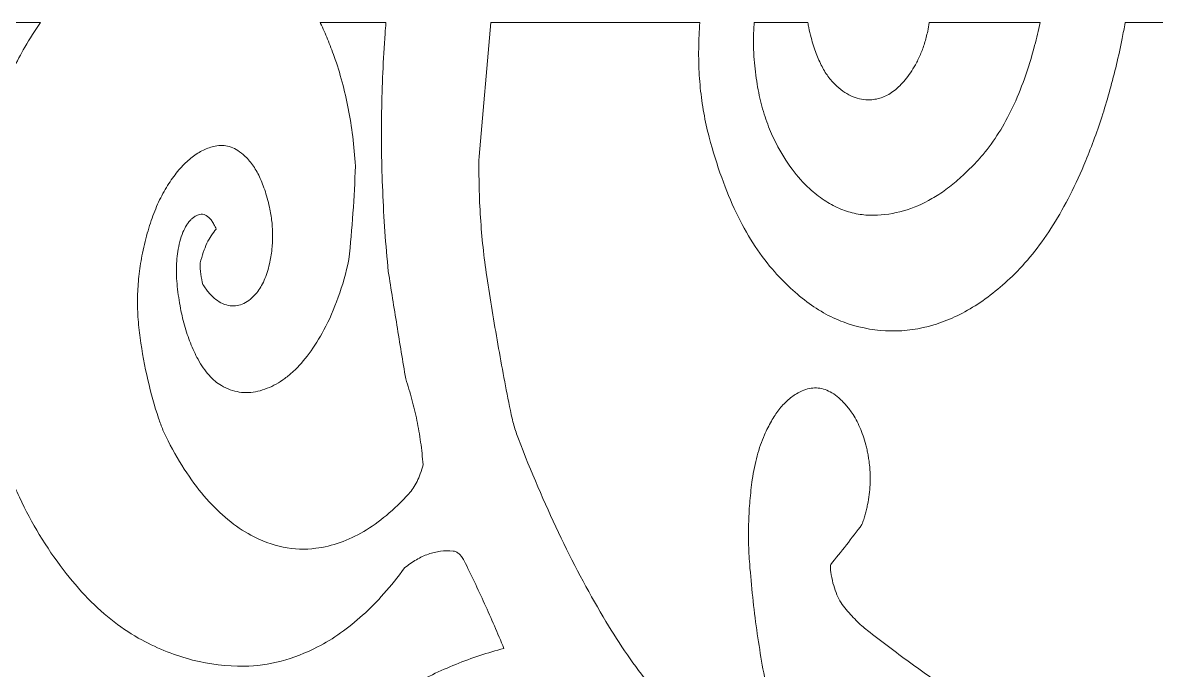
# Model space of a CAD drawing. Header units: millimetres. Extents: x -1200 to 1200, y -590 to 590.
# Drawn here: x -412.2 to 86.4, y 305 to 590 of the extents above; entities that cross this region are included whole.
import ezdxf

# ---------------------------------------------------------------- set-up
doc = ezdxf.new("R2010")
doc.units = ezdxf.units.MM
doc.header["$MEASUREMENT"] = 0
doc.layers.add('Layer 1', color=7, linetype='Continuous')

msp = doc.modelspace()

# ---------------------------------------------------------------- linework, layer by layer
at = {"layer": 'Layer 1', "color": 250, "lineweight": 20}
for points, knots in [([(-496.0258, 589.9734), (-496.0258, 589.9734), (-404.3731, 589.9734), (-404.3731, 589.9734), (-406.7208, 586.5548), (-409.0052, 582.9572), (-411.2262, 579.1879), (-413.0213, 576.1412), (-414.7348, 572.893), (-416.3573, 569.45), (-417.939, 566.1044), (-419.4297, 562.5704), (-420.82, 558.874), (-422.2102, 555.1776), (-423.4969, 551.3188), (-424.6768, 547.3235), (-425.885, 543.2244), (-426.9867, 538.9953), (-427.9689, 534.6492), (-429.0861, 529.7121), (-430.0527, 524.632), (-430.8593, 519.4414), (-431.65, 514.3743), (-432.2777, 509.2097), (-432.7422, 503.9736), (-433.2098, 498.7377), (-433.511, 493.4431), (-433.646, 488.1291), (-433.7903, 482.5878), (-433.7684, 477.0334), (-433.5801, 471.4986), (-433.4671, 468.1984), (-433.3039, 464.8983), (-433.0874, 461.6177), (-432.8772, 458.441), (-432.6167, 455.2838), (-432.3029, 452.1461), (-431.9891, 449.0018), (-431.6218, 445.8901), (-431.2044, 442.8043), (-430.7902, 439.7641), (-430.3257, 436.7498), (-429.811, 433.7745), (-428.788, 427.8564), (-427.5609, 422.0941), (-426.1425, 416.5268), (-424.68, 410.7971), (-423.0261, 405.2751), (-421.1997, 400.0132), (-418.8961, 393.3739), (-416.3668, 387.079), (-413.6363, 381.1738), (-410.9061, 375.2622), (-407.9749, 369.7533), (-404.8712, 364.6927), (-401.507, 359.2098), (-398.0078, 354.0778), (-394.3925, 349.329), (-390.8588, 344.6905), (-387.2153, 340.442), (-383.4682, 336.5896), (-379.7243, 332.7373), (-375.8861, 329.2943), (-371.9664, 326.2735), (-367.9714, 323.1943), (-363.9042, 320.5437), (-359.7805, 318.3285), (-352.4339, 314.3788), (-344.971, 311.4294), (-337.4392, 309.4935), (-329.9293, 307.5641), (-322.3661, 306.6546), (-314.7997, 306.7716), (-309.358, 306.8495), (-303.9224, 307.6031), (-298.5215, 309.0128), (-293.1174, 310.429), (-287.7604, 312.5013), (-282.4755, 315.2298), (-279.0579, 316.9968), (-275.678, 319.0561), (-272.3452, 321.4077), (-269.0594, 323.7204), (-265.8239, 326.3319), (-262.6448, 329.2228), (-259.4658, 332.1137), (-256.3463, 335.2839), (-253.2991, 338.7269), (-250.2046, 342.2155), (-247.1825, 345.9769), (-244.242, 349.998), (-242.5316, 351.3947), (-240.7868, 352.616), (-239.0168, 353.6425), (-237.2875, 354.6494), (-235.5333, 355.4614), (-233.7602, 356.0786), (-231.987, 356.7022), (-230.2013, 357.1245), (-228.4062, 357.3519), (-226.5735, 357.5857), (-224.7376, 357.6182), (-222.9017, 357.4623), (-222.431, 357.4168), (-221.9666, 357.2934), (-221.5083, 357.0855), (-221.0847, 356.8906), (-220.6672, 356.6178), (-220.2687, 356.2669), (-219.867, 355.9162), (-219.4842, 355.4874), (-219.1233, 354.9872), (-218.7404, 354.4545), (-218.3827, 353.8568), (-218.05, 353.1942), (-214.9713, 347.0423), (-211.968, 340.7408), (-209.04, 334.29), (-206.1246, 327.8716), (-203.2876, 321.2973), (-200.529, 314.5867), (-207.6027, 312.7417), (-214.645, 310.4095), (-221.6433, 307.5901), (-228.5695, 304.7967), (-235.4486, 301.529), (-242.2711, 297.7742), (-249.0905, 294.0258), (-255.8473, 289.8032), (-262.5318, 285.1064), (-269.2666, 280.377), (-275.926, 275.18), (-282.4943, 269.5282), (-298.9263, 255.3857), (-315.0162, 239.5737), (-330.7013, 222.1571), (-346.3268, 204.8054), (-361.5286, 185.8687), (-376.2534, 165.4183), (-376.3098, 168.9328), (-376.4479, 172.4408), (-376.6676, 175.9293), (-376.881, 179.3074), (-377.176, 182.6595), (-377.5494, 185.9792), (-377.926, 189.2922), (-378.381, 192.5664), (-378.9177, 195.7885), (-379.4575, 199.0302), (-380.0758, 202.2134), (-380.7693, 205.3316), (-382.1156, 211.3667), (-383.5999, 217.2718), (-385.2162, 223.0146), (-386.8042, 228.6404), (-388.5239, 234.1038), (-390.3692, 239.3853), (-392.2114, 244.6668), (-394.1823, 249.7534), (-396.2661, 254.6387), (-398.3907, 259.6018), (-400.6283, 264.3571), (-402.9726, 268.8851), (-406.7667, 276.2064), (-410.6895, 283.2354), (-414.7348, 289.9591), (-418.7267, 296.5918), (-422.8347, 302.9063), (-427.0526, 308.9024), (-431.2735, 314.892), (-435.598, 320.5568), (-440.023, 325.8772), (-444.4856, 331.2432), (-449.0455, 336.2648), (-453.687, 340.9292), (-464.9315, 352.2263), (-476.4364, 362.3801), (-488.1578, 371.3644), (-499.8792, 380.3423), (-511.8047, 388.1379), (-523.8933, 394.7187), (-529.5265, 397.7849), (-535.1817, 400.7082), (-540.8525, 403.4822), (-546.4418, 406.2171), (-552.0499, 408.8092), (-557.6705, 411.2518), (-556.9361, 412.564), (-556.2457, 413.9738), (-555.5961, 415.4679), (-554.9935, 416.8581), (-554.435, 418.3328), (-553.9234, 419.8724), (-553.415, 421.4185), (-552.96, 423.0361), (-552.5614, 424.7122), (-552.1597, 426.3882), (-551.8145, 428.1227), (-551.532, 429.8962), (-550.9985, 433.2223), (-550.5968, 436.6394), (-550.3363, 440.1019), (-550.0821, 443.415), (-549.9691, 446.7671), (-549.9943, 450.1257), (-550.0069, 451.8148), (-550.054, 453.4973), (-550.1355, 455.1799), (-550.2203, 456.8949), (-550.3394, 458.6034), (-550.4933, 460.2989), (-550.6471, 461.9945), (-550.8322, 463.677), (-551.0518, 465.3466), (-551.281, 467.0876), (-551.5414, 468.8156), (-551.8364, 470.5177), (-550.2705, 469.92), (-548.6981, 469.4328), (-547.1165, 469.0624), (-545.5881, 468.7051), (-544.0567, 468.4648), (-542.522, 468.3414), (-540.9875, 468.218), (-539.4528, 468.218), (-537.9182, 468.3349), (-536.4056, 468.4453), (-534.8929, 468.6857), (-533.3897, 469.0365), (-530.3958, 469.7445), (-527.4332, 470.9204), (-524.5272, 472.5575), (-521.4987, 474.266), (-518.5362, 476.4293), (-515.6616, 479.0343), (-513.5432, 480.9572), (-511.4972, 483.192), (-509.5389, 485.732), (-507.6778, 488.1422), (-505.9109, 490.8511), (-504.2508, 493.8264), (-502.5938, 496.8017), (-501.0498, 500.0434), (-499.6313, 503.5124), (-498.1563, 507.1374), (-496.81, 510.9831), (-495.608, 515.0174), (-494.8297, 517.6289), (-494.13, 520.3444), (-493.5117, 523.1378), (-492.9153, 525.8208), (-492.4039, 528.5752), (-491.9771, 531.3946), (-491.5502, 534.2075), (-491.2113, 537.0789), (-490.9603, 539.9827), (-490.706, 542.958), (-490.5397, 545.9593), (-490.4645, 548.9801), (-490.3609, 553.2092), (-490.455, 557.4578), (-490.7468, 561.6544), (-491.045, 565.89), (-491.5378, 570.0542), (-492.2187, 574.0949), (-492.9405, 578.3499), (-493.8537, 582.4621), (-494.9459, 586.3664), (-495.2886, 587.5912), (-495.6488, 588.794), (-496.0258, 589.9734)], [0, 0, 0, 0, 0.01111111, 0.01111111, 0.01111111, 0.02222222, 0.02222222, 0.02222222, 0.03333333, 0.03333333, 0.03333333, 0.04444444, 0.04444444, 0.04444444, 0.05555556, 0.05555556, 0.05555556, 0.06666667, 0.06666667, 0.06666667, 0.07777778, 0.07777778, 0.07777778, 0.08888889, 0.08888889, 0.08888889, 0.1, 0.1, 0.1, 0.11111111, 0.11111111, 0.11111111, 0.12222222, 0.12222222, 0.12222222, 0.13333333, 0.13333333, 0.13333333, 0.14444444, 0.14444444, 0.14444444, 0.15555556, 0.15555556, 0.15555556, 0.16666667, 0.16666667, 0.16666667, 0.17777778, 0.17777778, 0.17777778, 0.18888889, 0.18888889, 0.18888889, 0.2, 0.2, 0.2, 0.21111111, 0.21111111, 0.21111111, 0.22222222, 0.22222222, 0.22222222, 0.23333333, 0.23333333, 0.23333333, 0.24444444, 0.24444444, 0.24444444, 0.25555556, 0.25555556, 0.25555556, 0.26666667, 0.26666667, 0.26666667, 0.27777778, 0.27777778, 0.27777778, 0.28888889, 0.28888889, 0.28888889, 0.3, 0.3, 0.3, 0.31111111, 0.31111111, 0.31111111, 0.32222222, 0.32222222, 0.32222222, 0.33333333, 0.33333333, 0.33333333, 0.34444444, 0.34444444, 0.34444444, 0.35555556, 0.35555556, 0.35555556, 0.36666667, 0.36666667, 0.36666667, 0.37777778, 0.37777778, 0.37777778, 0.38888889, 0.38888889, 0.38888889, 0.4, 0.4, 0.4, 0.41111111, 0.41111111, 0.41111111, 0.42222222, 0.42222222, 0.42222222, 0.43333333, 0.43333333, 0.43333333, 0.44444444, 0.44444444, 0.44444444, 0.45555556, 0.45555556, 0.45555556, 0.46666667, 0.46666667, 0.46666667, 0.47777778, 0.47777778, 0.47777778, 0.48888889, 0.48888889, 0.48888889, 0.5, 0.5, 0.5, 0.51111111, 0.51111111, 0.51111111, 0.52222222, 0.52222222, 0.52222222, 0.53333333, 0.53333333, 0.53333333, 0.54444444, 0.54444444, 0.54444444, 0.55555556, 0.55555556, 0.55555556, 0.56666667, 0.56666667, 0.56666667, 0.57777778, 0.57777778, 0.57777778, 0.58888889, 0.58888889, 0.58888889, 0.6, 0.6, 0.6, 0.61111111, 0.61111111, 0.61111111, 0.62222222, 0.62222222, 0.62222222, 0.63333333, 0.63333333, 0.63333333, 0.64444444, 0.64444444, 0.64444444, 0.65555556, 0.65555556, 0.65555556, 0.66666667, 0.66666667, 0.66666667, 0.67777778, 0.67777778, 0.67777778, 0.68888889, 0.68888889, 0.68888889, 0.7, 0.7, 0.7, 0.71111111, 0.71111111, 0.71111111, 0.72222222, 0.72222222, 0.72222222, 0.73333333, 0.73333333, 0.73333333, 0.74444444, 0.74444444, 0.74444444, 0.75555556, 0.75555556, 0.75555556, 0.76666667, 0.76666667, 0.76666667, 0.77777778, 0.77777778, 0.77777778, 0.78888889, 0.78888889, 0.78888889, 0.8, 0.8, 0.8, 0.81111111, 0.81111111, 0.81111111, 0.82222222, 0.82222222, 0.82222222, 0.83333333, 0.83333333, 0.83333333, 0.84444444, 0.84444444, 0.84444444, 0.85555556, 0.85555556, 0.85555556, 0.86666667, 0.86666667, 0.86666667, 0.87777778, 0.87777778, 0.87777778, 0.88888889, 0.88888889, 0.88888889, 0.9, 0.9, 0.9, 0.91111111, 0.91111111, 0.91111111, 0.92222222, 0.92222222, 0.92222222, 0.93333333, 0.93333333, 0.93333333, 0.94444444, 0.94444444, 0.94444444, 0.95555556, 0.95555556, 0.95555556, 0.96666667, 0.96666667, 0.96666667, 0.97777778, 0.97777778, 0.97777778, 0.98888889, 0.98888889, 0.98888889, 1, 1, 1, 1]), ([(-281.2673, 589.9734), (-281.2673, 589.9734), (-252.4266, 589.9734), (-252.4266, 589.9734), (-252.5538, 588.3922), (-252.6753, 586.8087), (-252.7906, 585.2231), (-253.6254, 573.757), (-254.1306, 562.1936), (-254.3096, 550.6042), (-254.4853, 539.0147), (-254.3315, 527.4123), (-253.845, 515.8554), (-253.3492, 503.9736), (-252.5239, 492.1569), (-251.3722, 480.47), (-250.1262, 472.5705), (-248.8678, 464.6904), (-247.5968, 456.8169), (-246.3195, 448.9239), (-245.0297, 441.0374), (-243.7241, 433.1638), (-242.7231, 430.247), (-241.8005, 427.2132), (-240.9531, 424.0885), (-240.1528, 421.1262), (-239.431, 418.0664), (-238.797, 414.9352), (-238.16, 411.8039), (-237.6108, 408.6013), (-237.1527, 405.3402), (-236.6944, 402.092), (-236.3272, 398.7854), (-236.0542, 395.4462), (-236.4245, 394.0691), (-236.8419, 392.7438), (-237.3001, 391.4835), (-237.7395, 390.2882), (-238.2196, 389.1513), (-238.7406, 388.0989), (-239.2584, 387.04), (-239.8139, 386.0656), (-240.4007, 385.1756), (-241.0127, 384.2531), (-241.6529, 383.4216), (-242.3214, 382.6875), (-245.5256, 379.16), (-248.8176, 375.9768), (-252.1818, 373.1574), (-255.4581, 370.4225), (-258.8004, 368.0448), (-262.1992, 366.0504), (-265.5947, 364.0561), (-269.0438, 362.4384), (-272.524, 361.2171), (-276.0702, 359.9699), (-279.6479, 359.1123), (-283.2382, 358.6511), (-288.0146, 358.0405), (-292.8099, 358.2159), (-297.5738, 359.1774), (-302.369, 360.1453), (-307.1235, 361.8993), (-311.7838, 364.4198), (-315.2358, 366.2843), (-318.6284, 368.5775), (-321.9455, 371.2994), (-325.1529, 373.9305), (-328.2817, 376.9773), (-331.3039, 380.4138), (-334.3292, 383.8568), (-337.2446, 387.6897), (-340.0376, 391.8927), (-342.9124, 396.2193), (-345.6552, 400.9032), (-348.2537, 405.9248), (-349.032, 407.4319), (-349.7695, 409.0171), (-350.4662, 410.6866), (-351.1628, 412.3497), (-351.8125, 414.0841), (-352.4182, 415.8901), (-354.207, 421.2366), (-355.7855, 426.8754), (-357.1381, 432.7546), (-358.5095, 438.7182), (-359.6487, 444.9027), (-360.5462, 451.2431), (-360.9762, 454.2833), (-361.2838, 457.3821), (-361.4752, 460.5263), (-361.651, 463.4887), (-361.7074, 466.4704), (-361.6384, 469.4523), (-361.5694, 472.4341), (-361.3779, 475.3964), (-361.0641, 478.3067), (-360.7346, 481.386), (-360.2858, 484.4002), (-359.7178, 487.3301), (-359.0556, 490.7537), (-358.2773, 494.0733), (-357.3829, 497.2694), (-356.5261, 500.3292), (-355.5626, 503.2591), (-354.4926, 506.0265), (-353.4256, 508.7939), (-352.2612, 511.399), (-351.0059, 513.8026), (-349.6941, 516.3297), (-348.2945, 518.6553), (-346.8226, 520.7666), (-345.3696, 522.852), (-343.857, 524.7488), (-342.291, 526.4509), (-340.7783, 528.0945), (-339.2186, 529.5431), (-337.6212, 530.7775), (-336.0207, 532.0183), (-334.3857, 533.0447), (-332.7223, 533.8502), (-331.0151, 534.6817), (-329.2797, 535.2989), (-327.5348, 535.6886), (-326.4897, 535.9225), (-325.4354, 536.0199), (-324.384, 535.9875), (-323.3545, 535.9485), (-322.3284, 535.7796), (-321.3085, 535.4743), (-320.2886, 535.169), (-319.2811, 534.7337), (-318.2895, 534.162), (-317.2539, 533.5709), (-316.2402, 532.8498), (-315.2485, 532.0052), (-313.9398, 530.8944), (-312.6814, 529.5302), (-311.4919, 527.9386), (-310.3748, 526.4444), (-309.3329, 524.7294), (-308.3757, 522.813), (-307.8924, 521.845), (-307.4341, 520.8316), (-307.0011, 519.7727), (-306.5554, 518.6813), (-306.135, 517.5574), (-305.7426, 516.3881), (-305.3472, 515.2188), (-304.9801, 514.0105), (-304.6411, 512.7762), (-304.2802, 511.4639), (-303.9476, 510.1191), (-303.6432, 508.7484), (-303.411, 507.6961), (-303.2007, 506.6242), (-303.0186, 505.5393), (-302.8492, 504.5259), (-302.708, 503.4994), (-302.5888, 502.46), (-302.4725, 501.4206), (-302.3847, 500.3682), (-302.325, 499.3093), (-302.2655, 498.2829), (-302.2371, 497.25), (-302.2371, 496.2171), (-302.2342, 494.1772), (-302.347, 492.1438), (-302.5699, 490.1625), (-302.8146, 487.9992), (-303.1662, 485.8944), (-303.6243, 483.8806), (-303.9319, 482.5293), (-304.2896, 481.2235), (-304.6882, 479.9698), (-305.0711, 478.781), (-305.4948, 477.6571), (-305.9592, 476.6047), (-306.4236, 475.5458), (-306.9289, 474.5649), (-307.4656, 473.6749), (-308.0242, 472.7394), (-308.6173, 471.8884), (-309.2388, 471.1348), (-310.1362, 470.0435), (-311.0714, 469.0884), (-312.038, 468.2764), (-312.9607, 467.5034), (-313.9115, 466.8797), (-314.8812, 466.4055), (-315.8479, 465.9313), (-316.8333, 465.6064), (-317.825, 465.4441), (-318.8638, 465.2751), (-319.9088, 465.2556), (-320.9476, 465.3986), (-322.0522, 465.5544), (-323.1475, 465.8663), (-324.2271, 466.347), (-325.2596, 466.8017), (-326.2764, 467.4189), (-327.2618, 468.192), (-328.2504, 468.9585), (-329.2075, 469.8875), (-330.1302, 470.9529), (-331.0905, 472.0703), (-332.01, 473.3305), (-332.8825, 474.7207), (-333.3155, 476.111), (-333.6357, 477.6376), (-333.8333, 479.2357), (-334.0374, 480.8728), (-334.1158, 482.5618), (-334.0655, 484.2508), (-333.6796, 485.8684), (-333.234, 487.4276), (-332.7318, 488.9022), (-332.2548, 490.3119), (-331.7213, 491.6371), (-331.1375, 492.865), (-330.5538, 494.0928), (-329.9261, 495.2231), (-329.2545, 496.2365), (-328.5453, 497.3085), (-327.7952, 498.2699), (-327.0139, 499.1079), (-327.3371, 499.8485), (-327.6792, 500.5501), (-328.0401, 501.2062), (-328.3571, 501.7844), (-328.6929, 502.3236), (-329.0475, 502.8108), (-329.3989, 503.298), (-329.7662, 503.7333), (-330.1489, 504.1101), (-330.5067, 504.4609), (-330.8803, 504.7597), (-331.263, 504.9936), (-331.6428, 505.2274), (-332.0351, 505.4028), (-332.4274, 505.5068), (-332.8386, 505.6237), (-333.2496, 505.6692), (-333.6608, 505.6497), (-334.075, 505.6367), (-334.4861, 505.5588), (-334.894, 505.4223), (-335.3491, 505.2664), (-335.8011, 505.0521), (-336.2467, 504.7857), (-336.6578, 504.5323), (-337.0657, 504.24), (-337.4643, 503.9152), (-337.8346, 503.6099), (-338.1987, 503.2655), (-338.5501, 502.8822), (-338.9016, 502.499), (-339.2468, 502.0767), (-339.5764, 501.622), (-339.8965, 501.1802), (-340.2009, 500.706), (-340.4959, 500.1928), (-341.0733, 499.1859), (-341.5974, 498.0425), (-342.0525, 496.7887), (-342.5388, 495.444), (-342.9594, 493.9953), (-343.3015, 492.4687), (-343.6122, 491.085), (-343.8695, 489.6558), (-344.0734, 488.1941), (-344.268, 486.8039), (-344.4062, 485.3877), (-344.4878, 483.952), (-344.5725, 482.5163), (-344.5977, 481.0676), (-344.5662, 479.6255), (-344.5349, 478.1053), (-344.447, 476.5982), (-344.2994, 475.104), (-343.9794, 471.8104), (-343.5369, 468.5752), (-342.972, 465.4245), (-342.4384, 462.4557), (-341.7888, 459.5779), (-341.023, 456.8299), (-340.2605, 454.082), (-339.388, 451.4704), (-338.4152, 449.0214), (-337.3921, 446.4488), (-336.2749, 444.0452), (-335.0667, 441.8429), (-333.5822, 439.1274), (-331.9567, 436.7693), (-330.2149, 434.8074), (-328.4952, 432.8715), (-326.6781, 431.3513), (-324.7919, 430.2665), (-322.2123, 428.7853), (-319.5699, 427.8304), (-316.8992, 427.4081), (-314.1877, 426.9858), (-311.4606, 427.0963), (-308.7585, 427.7459), (-307.3714, 428.0772), (-305.9874, 428.519), (-304.616, 429.0582), (-303.2948, 429.5844), (-301.983, 430.208), (-300.6837, 430.9421), (-299.3845, 431.6697), (-298.0978, 432.5012), (-296.833, 433.4367), (-295.5841, 434.3592), (-294.3507, 435.3856), (-293.1425, 436.5094), (-290.7355, 438.7442), (-288.4194, 441.3752), (-286.2132, 444.3635), (-283.9098, 447.4882), (-281.7192, 450.9767), (-279.6699, 454.7836), (-277.3413, 459.1036), (-275.2355, 463.9109), (-273.384, 469.1275), (-271.5418, 474.3115), (-269.9664, 479.8724), (-268.6797, 485.7255), (-267.9736, 492.5012), (-267.3805, 499.3288), (-266.9002, 506.1954), (-266.4233, 513.062), (-266.0592, 519.9676), (-265.8113, 526.8862), (-266.0811, 531.2711), (-266.486, 535.6172), (-267.0227, 539.8983), (-267.5436, 544.0624), (-268.1933, 548.1551), (-268.9684, 552.1503), (-269.7435, 556.1456), (-270.6442, 560.0304), (-271.6579, 563.7852), (-272.7155, 567.6895), (-273.8829, 571.4509), (-275.1634, 575.0498), (-276.0923, 577.6678), (-277.0651, 580.2209), (-278.0756, 582.709), (-279.0517, 585.0996), (-280.0684, 587.4253), (-281.1229, 589.6666), (-281.1229, 589.6666), (-281.2673, 589.9734), (-281.2673, 589.9734)], [0, 0, 0, 0, 0.00847458, 0.00847458, 0.00847458, 0.01694915, 0.01694915, 0.01694915, 0.02542373, 0.02542373, 0.02542373, 0.03389831, 0.03389831, 0.03389831, 0.04237288, 0.04237288, 0.04237288, 0.05084746, 0.05084746, 0.05084746, 0.05932203, 0.05932203, 0.05932203, 0.06779661, 0.06779661, 0.06779661, 0.07627119, 0.07627119, 0.07627119, 0.08474576, 0.08474576, 0.08474576, 0.09322034, 0.09322034, 0.09322034, 0.10169492, 0.10169492, 0.10169492, 0.11016949, 0.11016949, 0.11016949, 0.11864407, 0.11864407, 0.11864407, 0.12711864, 0.12711864, 0.12711864, 0.13559322, 0.13559322, 0.13559322, 0.1440678, 0.1440678, 0.1440678, 0.15254237, 0.15254237, 0.15254237, 0.16101695, 0.16101695, 0.16101695, 0.16949153, 0.16949153, 0.16949153, 0.1779661, 0.1779661, 0.1779661, 0.18644068, 0.18644068, 0.18644068, 0.19491525, 0.19491525, 0.19491525, 0.20338983, 0.20338983, 0.20338983, 0.21186441, 0.21186441, 0.21186441, 0.22033898, 0.22033898, 0.22033898, 0.22881356, 0.22881356, 0.22881356, 0.23728814, 0.23728814, 0.23728814, 0.24576271, 0.24576271, 0.24576271, 0.25423729, 0.25423729, 0.25423729, 0.26271186, 0.26271186, 0.26271186, 0.27118644, 0.27118644, 0.27118644, 0.27966102, 0.27966102, 0.27966102, 0.28813559, 0.28813559, 0.28813559, 0.29661017, 0.29661017, 0.29661017, 0.30508475, 0.30508475, 0.30508475, 0.31355932, 0.31355932, 0.31355932, 0.3220339, 0.3220339, 0.3220339, 0.33050847, 0.33050847, 0.33050847, 0.33898305, 0.33898305, 0.33898305, 0.34745763, 0.34745763, 0.34745763, 0.3559322, 0.3559322, 0.3559322, 0.36440678, 0.36440678, 0.36440678, 0.37288136, 0.37288136, 0.37288136, 0.38135593, 0.38135593, 0.38135593, 0.38983051, 0.38983051, 0.38983051, 0.39830508, 0.39830508, 0.39830508, 0.40677966, 0.40677966, 0.40677966, 0.41525424, 0.41525424, 0.41525424, 0.42372881, 0.42372881, 0.42372881, 0.43220339, 0.43220339, 0.43220339, 0.44067797, 0.44067797, 0.44067797, 0.44915254, 0.44915254, 0.44915254, 0.45762712, 0.45762712, 0.45762712, 0.46610169, 0.46610169, 0.46610169, 0.47457627, 0.47457627, 0.47457627, 0.48305085, 0.48305085, 0.48305085, 0.49152542, 0.49152542, 0.49152542, 0.5, 0.5, 0.5, 0.50847458, 0.50847458, 0.50847458, 0.51694915, 0.51694915, 0.51694915, 0.52542373, 0.52542373, 0.52542373, 0.53389831, 0.53389831, 0.53389831, 0.54237288, 0.54237288, 0.54237288, 0.55084746, 0.55084746, 0.55084746, 0.55932203, 0.55932203, 0.55932203, 0.56779661, 0.56779661, 0.56779661, 0.57627119, 0.57627119, 0.57627119, 0.58474576, 0.58474576, 0.58474576, 0.59322034, 0.59322034, 0.59322034, 0.60169492, 0.60169492, 0.60169492, 0.61016949, 0.61016949, 0.61016949, 0.61864407, 0.61864407, 0.61864407, 0.62711864, 0.62711864, 0.62711864, 0.63559322, 0.63559322, 0.63559322, 0.6440678, 0.6440678, 0.6440678, 0.65254237, 0.65254237, 0.65254237, 0.66101695, 0.66101695, 0.66101695, 0.66949153, 0.66949153, 0.66949153, 0.6779661, 0.6779661, 0.6779661, 0.68644068, 0.68644068, 0.68644068, 0.69491525, 0.69491525, 0.69491525, 0.70338983, 0.70338983, 0.70338983, 0.71186441, 0.71186441, 0.71186441, 0.72033898, 0.72033898, 0.72033898, 0.72881356, 0.72881356, 0.72881356, 0.73728814, 0.73728814, 0.73728814, 0.74576271, 0.74576271, 0.74576271, 0.75423729, 0.75423729, 0.75423729, 0.76271186, 0.76271186, 0.76271186, 0.77118644, 0.77118644, 0.77118644, 0.77966102, 0.77966102, 0.77966102, 0.78813559, 0.78813559, 0.78813559, 0.79661017, 0.79661017, 0.79661017, 0.80508475, 0.80508475, 0.80508475, 0.81355932, 0.81355932, 0.81355932, 0.8220339, 0.8220339, 0.8220339, 0.83050847, 0.83050847, 0.83050847, 0.83898305, 0.83898305, 0.83898305, 0.84745763, 0.84745763, 0.84745763, 0.8559322, 0.8559322, 0.8559322, 0.86440678, 0.86440678, 0.86440678, 0.87288136, 0.87288136, 0.87288136, 0.88135593, 0.88135593, 0.88135593, 0.88983051, 0.88983051, 0.88983051, 0.89830508, 0.89830508, 0.89830508, 0.90677966, 0.90677966, 0.90677966, 0.91525424, 0.91525424, 0.91525424, 0.92372881, 0.92372881, 0.92372881, 0.93220339, 0.93220339, 0.93220339, 0.94067797, 0.94067797, 0.94067797, 0.94915254, 0.94915254, 0.94915254, 0.95762712, 0.95762712, 0.95762712, 0.96610169, 0.96610169, 0.96610169, 0.97457627, 0.97457627, 0.97457627, 0.98305085, 0.98305085, 0.98305085, 0.99152542, 0.99152542, 0.99152542, 1, 1, 1, 1]), ([(-206.3019, 589.9734), (-206.3019, 589.9734), (-114.3679, 589.9734), (-114.3679, 589.9734), (-114.4946, 588.127), (-114.6013, 586.2746), (-114.6879, 584.4175), (-114.8731, 580.4547), (-114.917, 576.4725), (-114.8228, 572.4968), (-114.7318, 568.7094), (-114.5027, 564.948), (-114.1355, 561.2321), (-113.7653, 557.5163), (-113.26, 553.8654), (-112.6229, 550.3119), (-111.9577, 546.6025), (-111.1635, 542.997), (-110.2409, 539.528), (-108.6059, 533.3565), (-106.7669, 527.4254), (-104.7396, 521.7735), (-102.797, 516.3491), (-100.6692, 511.217), (-98.3751, 506.4163), (-96.081, 501.6155), (-93.6238, 497.1591), (-91.0253, 493.0858), (-88.3264, 488.8502), (-85.4926, 485.0109), (-82.5426, 481.5808), (-79.9222, 478.5341), (-77.2389, 475.7277), (-74.5023, 473.1746), (-71.8191, 470.6671), (-69.0825, 468.4063), (-66.302, 466.4055), (-63.5214, 464.4046), (-60.7002, 462.6571), (-57.8443, 461.176), (-54.954, 459.6818), (-52.0323, 458.4475), (-49.0918, 457.486), (-42.8717, 455.4527), (-36.5857, 454.3873), (-30.2871, 454.3029), (-23.995, 454.2184), (-17.7059, 455.1084), (-11.4764, 456.9728), (-5.3097, 458.8178), (0.7785, 461.6372), (6.735, 465.405), (12.7133, 469.1794), (18.5411, 473.8957), (24.1743, 479.5086), (27.187, 482.5099), (30.1245, 485.8295), (32.9709, 489.4609), (35.7609, 493.0079), (38.4565, 496.8602), (41.052, 500.9919), (43.6473, 505.13), (46.1359, 509.541), (48.5054, 514.2184), (50.9312, 518.9931), (53.2347, 524.0278), (55.4127, 529.2963), (58.099, 535.7991), (60.5876, 542.6398), (62.8692, 549.7792), (65.0943, 556.7497), (67.1058, 564.0061), (68.8884, 571.5028), (69.7828, 575.2642), (70.6207, 579.084), (71.3989, 582.9558), (71.8677, 585.2777), (72.3145, 587.6178), (72.7398, 589.9734), (72.7398, 589.9734), (132.2865, 589.9734), (132.2865, 589.9734), (132.0734, 588.7838), (131.8656, 587.5901), (131.6632, 586.3924), (130.6873, 580.5977), (129.8399, 574.712), (129.1212, 568.7484), (128.39, 562.6613), (127.7905, 556.5093), (127.3261, 550.3054), (126.6232, 540.8922), (126.1681, 531.4076), (125.9704, 521.8905), (125.7758, 512.6397), (125.8354, 503.376), (126.1492, 494.1383), (126.463, 484.907), (127.031, 475.7212), (127.8503, 466.6198), (128.6882, 457.3106), (129.774, 448.1118), (131.1078, 439.056), (132.9123, 426.7844), (135.0997, 414.7663), (137.6573, 403.0794), (140.1899, 391.49), (143.0866, 380.2579), (146.3253, 369.448), (148.886, 360.9118), (151.5724, 352.5381), (154.3843, 344.3528), (157.19, 336.1804), (160.1211, 328.1899), (163.1715, 320.3943), (160.9935, 318.9067), (158.7842, 317.6269), (156.5497, 316.5615), (154.2964, 315.4896), (152.0211, 314.6321), (149.7302, 313.9889), (144.6494, 310.3446), (139.6344, 306.2973), (134.698, 301.8734), (129.7991, 297.4754), (124.9851, 292.7006), (120.265, 287.549), (115.5419, 282.4039), (110.9162, 276.8821), (106.397, 271.0094), (101.8089, 265.0458), (97.3305, 258.7313), (92.9715, 252.0791), (84.4542, 244.9137), (75.6985, 239.028), (66.7732, 234.4611), (57.9201, 229.9396), (48.9227, 226.75), (39.8468, 224.918), (38.5351, 225.2753), (37.2389, 225.834), (35.9711, 226.6071), (34.7001, 227.3801), (33.4605, 228.3611), (32.2648, 229.5369), (30.7175, 235.9228), (29.0733, 242.2112), (27.3346, 248.3762), (25.5897, 254.5542), (23.7537, 260.6152), (21.8237, 266.5529), (21.3781, 267.9236), (20.8791, 269.2164), (20.33, 270.4247), (19.7807, 271.633), (19.1876, 272.7439), (18.5506, 273.7573), (17.1823, 275.9336), (15.7544, 277.9409), (14.273, 279.7729), (12.798, 281.5984), (11.2698, 283.2484), (9.7006, 284.7166), (7.5541, 286.711), (5.3824, 288.5949), (3.1887, 290.3684), (0.9981, 292.1289), (-1.2174, 293.7789), (-3.4487, 295.3121), (-9.6908, 299.5867), (-15.9108, 303.9911), (-22.1121, 308.5256), (-28.3101, 313.06), (-34.4863, 317.7243), (-40.6404, 322.5186), (-42.3256, 323.8309), (-43.9858, 325.2991), (-45.6083, 326.9166), (-47.2967, 328.5927), (-48.9505, 330.4246), (-50.5635, 332.3931), (-51.3325, 333.3285), (-52.0606, 334.4004), (-52.7384, 335.5957), (-53.3597, 336.6806), (-53.9278, 337.8824), (-54.4393, 339.1882), (-54.9509, 340.4875), (-55.3996, 341.8907), (-55.7825, 343.3718), (-56.1779, 344.9179), (-56.5075, 346.5355), (-56.7617, 348.1986), (-56.837, 348.6793), (-56.8746, 349.1795), (-56.8809, 349.6797), (-56.8872, 350.2969), (-56.8589, 350.9075), (-56.7962, 351.5117), (-54.4738, 354.3375), (-52.1641, 357.222), (-49.8732, 360.1583), (-47.5791, 363.1011), (-45.3008, 366.1024), (-43.0443, 369.1557), (-42.7807, 369.8832), (-42.5295, 370.6238), (-42.2848, 371.3774), (-42.0621, 372.079), (-41.8455, 372.7936), (-41.6416, 373.5212), (-41.4343, 374.2423), (-41.2429, 374.9828), (-41.0578, 375.7365), (-40.8882, 376.4446), (-40.7282, 377.1592), (-40.5807, 377.8867), (-40.2826, 379.3354), (-40.041, 380.823), (-39.8496, 382.3432), (-39.6706, 383.7529), (-39.5483, 385.1951), (-39.4761, 386.6437), (-39.4071, 388.0924), (-39.3944, 389.5541), (-39.4352, 391.0093), (-39.4792, 392.4904), (-39.5797, 393.9716), (-39.7365, 395.4267), (-39.815, 396.1544), (-39.9061, 396.8819), (-40.0095, 397.5966), (-40.1195, 398.3501), (-40.2418, 399.0907), (-40.3768, 399.8248), (-40.5117, 400.5588), (-40.6592, 401.28), (-40.8161, 401.9881), (-40.9856, 402.7481), (-41.1644, 403.4952), (-41.3559, 404.2293), (-42.0746, 406.9837), (-42.9501, 409.5497), (-43.9606, 411.8819), (-44.9869, 414.2466), (-46.1449, 416.3579), (-47.4065, 418.1768), (-47.8804, 418.8589), (-48.3637, 419.5151), (-48.8564, 420.1517), (-49.3239, 420.7559), (-49.8011, 421.3406), (-50.2844, 421.8993), (-50.7676, 422.4514), (-51.2571, 422.9841), (-51.7562, 423.4843), (-52.2363, 423.9716), (-52.7228, 424.4263), (-53.2123, 424.855), (-54.1946, 425.7126), (-55.1988, 426.4531), (-56.2188, 427.0703), (-57.2074, 427.6679), (-58.2084, 428.1487), (-59.2221, 428.4995), (-60.2388, 428.8503), (-61.262, 429.0777), (-62.2882, 429.1816), (-63.3395, 429.279), (-64.3908, 429.2596), (-65.439, 429.1037), (-66.4871, 428.9543), (-67.5291, 428.6814), (-68.5648, 428.2916), (-69.6757, 427.8694), (-70.7741, 427.3302), (-71.8567, 426.6741), (-73.2438, 425.8295), (-74.6028, 424.8031), (-75.9272, 423.5883), (-77.1824, 422.4384), (-78.3937, 421.1067), (-79.5613, 419.606), (-80.7254, 418.1054), (-81.8365, 416.4359), (-82.8878, 414.6104), (-83.9641, 412.7394), (-84.9747, 410.7126), (-85.9163, 408.5558), (-87.1464, 405.7299), (-88.2197, 402.6376), (-89.1172, 399.3181), (-90.018, 396.0049), (-90.7367, 392.4904), (-91.2576, 388.8395), (-91.6937, 385.8057), (-92.0484, 382.72), (-92.3214, 379.6082), (-92.5851, 376.568), (-92.7671, 373.5017), (-92.8643, 370.4225), (-92.9617, 367.3432), (-92.9741, 364.2575), (-92.902, 361.1717), (-92.8267, 358.008), (-92.6698, 354.8638), (-92.4281, 351.7391), (-91.6718, 341.9556), (-90.633, 332.2826), (-89.3086, 322.759), (-88.022, 313.4953), (-86.4591, 304.4069), (-84.6264, 295.546), (-82.7936, 286.6785), (-80.6973, 278.0578), (-78.3467, 269.7361), (-75.9177, 261.1219), (-73.2375, 252.8262), (-70.3285, 244.8747), (-72.1674, 245.0956), (-73.997, 245.5568), (-75.8078, 246.2649), (-77.6123, 246.973), (-79.395, 247.915), (-81.1429, 249.0973), (-87.1433, 253.1575), (-93.0966, 257.5295), (-98.9934, 262.2069), (-104.9152, 266.9037), (-110.7776, 271.8994), (-116.5771, 277.2003), (-123.8108, 283.8136), (-130.8186, 291.4273), (-137.5534, 299.9959), (-144.2881, 308.5646), (-150.734, 318.0622), (-156.8506, 328.4367), (-163.7203, 340.0847), (-170.2855, 352.4926), (-176.518, 365.5957), (-182.7444, 378.6858), (-188.6255, 392.4579), (-194.1395, 406.8472), (-194.8644, 408.7377), (-195.5267, 410.732), (-196.1196, 412.8109), (-196.7097, 414.8767), (-197.2275, 417.0335), (-197.6762, 419.2487), (-199.6158, 428.9023), (-201.4516, 438.6467), (-203.1808, 448.4757), (-204.9131, 458.3306), (-206.5357, 468.2635), (-208.0483, 478.2678), (-209.3287, 486.7324), (-210.2576, 495.4115), (-210.8256, 504.201), (-211.4, 513.0945), (-211.6102, 522.0659), (-211.4565, 531.0373), (-211.4565, 531.0373), (-206.3019, 589.9734), (-206.3019, 589.9734)], [0, 0, 0, 0, 0.00826446, 0.00826446, 0.00826446, 0.01652893, 0.01652893, 0.01652893, 0.02479339, 0.02479339, 0.02479339, 0.03305785, 0.03305785, 0.03305785, 0.04132231, 0.04132231, 0.04132231, 0.04958678, 0.04958678, 0.04958678, 0.05785124, 0.05785124, 0.05785124, 0.0661157, 0.0661157, 0.0661157, 0.07438017, 0.07438017, 0.07438017, 0.08264463, 0.08264463, 0.08264463, 0.09090909, 0.09090909, 0.09090909, 0.09917355, 0.09917355, 0.09917355, 0.10743802, 0.10743802, 0.10743802, 0.11570248, 0.11570248, 0.11570248, 0.12396694, 0.12396694, 0.12396694, 0.1322314, 0.1322314, 0.1322314, 0.14049587, 0.14049587, 0.14049587, 0.14876033, 0.14876033, 0.14876033, 0.15702479, 0.15702479, 0.15702479, 0.16528926, 0.16528926, 0.16528926, 0.17355372, 0.17355372, 0.17355372, 0.18181818, 0.18181818, 0.18181818, 0.19008264, 0.19008264, 0.19008264, 0.19834711, 0.19834711, 0.19834711, 0.20661157, 0.20661157, 0.20661157, 0.21487603, 0.21487603, 0.21487603, 0.2231405, 0.2231405, 0.2231405, 0.23140496, 0.23140496, 0.23140496, 0.23966942, 0.23966942, 0.23966942, 0.24793388, 0.24793388, 0.24793388, 0.25619835, 0.25619835, 0.25619835, 0.26446281, 0.26446281, 0.26446281, 0.27272727, 0.27272727, 0.27272727, 0.28099174, 0.28099174, 0.28099174, 0.2892562, 0.2892562, 0.2892562, 0.29752066, 0.29752066, 0.29752066, 0.30578512, 0.30578512, 0.30578512, 0.31404959, 0.31404959, 0.31404959, 0.32231405, 0.32231405, 0.32231405, 0.33057851, 0.33057851, 0.33057851, 0.33884298, 0.33884298, 0.33884298, 0.34710744, 0.34710744, 0.34710744, 0.3553719, 0.3553719, 0.3553719, 0.36363636, 0.36363636, 0.36363636, 0.37190083, 0.37190083, 0.37190083, 0.38016529, 0.38016529, 0.38016529, 0.38842975, 0.38842975, 0.38842975, 0.39669421, 0.39669421, 0.39669421, 0.40495868, 0.40495868, 0.40495868, 0.41322314, 0.41322314, 0.41322314, 0.4214876, 0.4214876, 0.4214876, 0.42975207, 0.42975207, 0.42975207, 0.43801653, 0.43801653, 0.43801653, 0.44628099, 0.44628099, 0.44628099, 0.45454545, 0.45454545, 0.45454545, 0.46280992, 0.46280992, 0.46280992, 0.47107438, 0.47107438, 0.47107438, 0.47933884, 0.47933884, 0.47933884, 0.48760331, 0.48760331, 0.48760331, 0.49586777, 0.49586777, 0.49586777, 0.50413223, 0.50413223, 0.50413223, 0.51239669, 0.51239669, 0.51239669, 0.52066116, 0.52066116, 0.52066116, 0.52892562, 0.52892562, 0.52892562, 0.53719008, 0.53719008, 0.53719008, 0.54545455, 0.54545455, 0.54545455, 0.55371901, 0.55371901, 0.55371901, 0.56198347, 0.56198347, 0.56198347, 0.57024793, 0.57024793, 0.57024793, 0.5785124, 0.5785124, 0.5785124, 0.58677686, 0.58677686, 0.58677686, 0.59504132, 0.59504132, 0.59504132, 0.60330579, 0.60330579, 0.60330579, 0.61157025, 0.61157025, 0.61157025, 0.61983471, 0.61983471, 0.61983471, 0.62809917, 0.62809917, 0.62809917, 0.63636364, 0.63636364, 0.63636364, 0.6446281, 0.6446281, 0.6446281, 0.65289256, 0.65289256, 0.65289256, 0.66115702, 0.66115702, 0.66115702, 0.66942149, 0.66942149, 0.66942149, 0.67768595, 0.67768595, 0.67768595, 0.68595041, 0.68595041, 0.68595041, 0.69421488, 0.69421488, 0.69421488, 0.70247934, 0.70247934, 0.70247934, 0.7107438, 0.7107438, 0.7107438, 0.71900826, 0.71900826, 0.71900826, 0.72727273, 0.72727273, 0.72727273, 0.73553719, 0.73553719, 0.73553719, 0.74380165, 0.74380165, 0.74380165, 0.75206612, 0.75206612, 0.75206612, 0.76033058, 0.76033058, 0.76033058, 0.76859504, 0.76859504, 0.76859504, 0.7768595, 0.7768595, 0.7768595, 0.78512397, 0.78512397, 0.78512397, 0.79338843, 0.79338843, 0.79338843, 0.80165289, 0.80165289, 0.80165289, 0.80991736, 0.80991736, 0.80991736, 0.81818182, 0.81818182, 0.81818182, 0.82644628, 0.82644628, 0.82644628, 0.83471074, 0.83471074, 0.83471074, 0.84297521, 0.84297521, 0.84297521, 0.85123967, 0.85123967, 0.85123967, 0.85950413, 0.85950413, 0.85950413, 0.8677686, 0.8677686, 0.8677686, 0.87603306, 0.87603306, 0.87603306, 0.88429752, 0.88429752, 0.88429752, 0.89256198, 0.89256198, 0.89256198, 0.90082645, 0.90082645, 0.90082645, 0.90909091, 0.90909091, 0.90909091, 0.91735537, 0.91735537, 0.91735537, 0.92561983, 0.92561983, 0.92561983, 0.9338843, 0.9338843, 0.9338843, 0.94214876, 0.94214876, 0.94214876, 0.95041322, 0.95041322, 0.95041322, 0.95867769, 0.95867769, 0.95867769, 0.96694215, 0.96694215, 0.96694215, 0.97520661, 0.97520661, 0.97520661, 0.98347107, 0.98347107, 0.98347107, 0.99173554, 0.99173554, 0.99173554, 1, 1, 1, 1]), ([(-90.4335, 589.9734), (-90.4335, 589.9734), (-66.847, 589.9734), (-66.847, 589.9734), (-66.7222, 589.2664), (-66.5887, 588.5662), (-66.4463, 587.8735), (-66.1325, 586.3405), (-65.781, 584.8463), (-65.3919, 583.3846), (-64.7423, 580.9355), (-64.0017, 578.6033), (-63.1732, 576.3945), (-62.3949, 574.3288), (-61.5382, 572.3994), (-60.6029, 570.6323), (-59.6708, 568.8654), (-58.6666, 567.2607), (-57.6028, 565.8446), (-56.4855, 564.3634), (-55.3118, 563.0706), (-54.0942, 561.9792), (-51.8002, 559.9199), (-49.4055, 558.3803), (-46.9546, 557.3864), (-44.4722, 556.3794), (-41.9459, 555.9182), (-39.4165, 556.0156), (-37.5492, 556.0936), (-35.6883, 556.4833), (-33.8523, 557.1915), (-32.1294, 557.8541), (-30.4347, 558.8285), (-28.7934, 560.1018), (-27.152, 561.3751), (-25.5705, 562.9537), (-24.0609, 564.8052), (-22.4667, 566.7606), (-20.954, 568.9953), (-19.5386, 571.4703), (-18.7479, 572.8541), (-18.0103, 574.3482), (-17.3263, 575.9528), (-16.6703, 577.4859), (-16.074, 579.123), (-15.5374, 580.8445), (-15.0007, 582.566), (-14.53, 584.372), (-14.1252, 586.243), (-13.8613, 587.4648), (-13.6241, 588.7093), (-13.4146, 589.9734), (-13.4146, 589.9734), (35.2977, 589.9734), (35.2977, 589.9734), (34.5748, 586.5308), (33.7775, 583.1552), (32.9081, 579.8571), (31.5744, 574.79), (30.0743, 569.9177), (28.4204, 565.2664), (26.8293, 560.7969), (25.0844, 556.5613), (23.2047, 552.5985), (21.3248, 548.6358), (19.3132, 544.9524), (17.1823, 541.5744), (14.9667, 538.0663), (12.638, 534.8702), (10.2122, 532.0117), (8.2853, 529.7381), (6.3238, 527.5942), (4.3279, 525.5804), (2.3884, 523.6185), (0.4176, 521.7931), (-1.5814, 520.0975), (-3.5805, 518.4085), (-5.6079, 516.8493), (-7.6572, 515.4397), (-9.6877, 514.0364), (-11.7369, 512.7827), (-13.8082, 511.6653), (-17.9319, 509.4501), (-22.1245, 507.8065), (-26.3549, 506.7476), (-30.7296, 505.6562), (-35.139, 505.1495), (-39.5483, 505.2404), (-41.8643, 505.2859), (-44.1772, 505.5653), (-46.4807, 506.0849), (-48.7246, 506.5916), (-50.9559, 507.3322), (-53.1653, 508.3002), (-55.3746, 509.2747), (-57.5588, 510.4764), (-59.7085, 511.9122), (-61.8928, 513.3609), (-64.0394, 515.0434), (-66.1388, 516.9403), (-68.8032, 519.3439), (-71.361, 522.2153), (-73.7868, 525.522), (-76.2818, 528.9195), (-78.6355, 532.7458), (-80.8228, 536.9554), (-81.5069, 538.2612), (-82.1628, 539.6319), (-82.7936, 541.0481), (-83.393, 542.3993), (-83.9641, 543.8026), (-84.5071, 545.2513), (-85.0501, 546.6999), (-85.5617, 548.2006), (-86.0418, 549.7402), (-86.5093, 551.2474), (-86.9456, 552.7935), (-87.3503, 554.385), (-88.1506, 557.5358), (-88.816, 560.8229), (-89.3337, 564.2205), (-89.8798, 567.7805), (-90.2784, 571.4314), (-90.5264, 575.1278), (-90.6958, 577.6484), (-90.7711, 580.1884), (-90.7524, 582.7285), (-90.7339, 585.1599), (-90.6286, 587.5788), (-90.4335, 589.9734)], [0, 0, 0, 0, 0.02325581, 0.02325581, 0.02325581, 0.04651163, 0.04651163, 0.04651163, 0.06976744, 0.06976744, 0.06976744, 0.09302326, 0.09302326, 0.09302326, 0.11627907, 0.11627907, 0.11627907, 0.13953488, 0.13953488, 0.13953488, 0.1627907, 0.1627907, 0.1627907, 0.18604651, 0.18604651, 0.18604651, 0.20930233, 0.20930233, 0.20930233, 0.23255814, 0.23255814, 0.23255814, 0.25581395, 0.25581395, 0.25581395, 0.27906977, 0.27906977, 0.27906977, 0.30232558, 0.30232558, 0.30232558, 0.3255814, 0.3255814, 0.3255814, 0.34883721, 0.34883721, 0.34883721, 0.37209302, 0.37209302, 0.37209302, 0.39534884, 0.39534884, 0.39534884, 0.41860465, 0.41860465, 0.41860465, 0.44186047, 0.44186047, 0.44186047, 0.46511628, 0.46511628, 0.46511628, 0.48837209, 0.48837209, 0.48837209, 0.51162791, 0.51162791, 0.51162791, 0.53488372, 0.53488372, 0.53488372, 0.55813953, 0.55813953, 0.55813953, 0.58139535, 0.58139535, 0.58139535, 0.60465116, 0.60465116, 0.60465116, 0.62790698, 0.62790698, 0.62790698, 0.65116279, 0.65116279, 0.65116279, 0.6744186, 0.6744186, 0.6744186, 0.69767442, 0.69767442, 0.69767442, 0.72093023, 0.72093023, 0.72093023, 0.74418605, 0.74418605, 0.74418605, 0.76744186, 0.76744186, 0.76744186, 0.79069767, 0.79069767, 0.79069767, 0.81395349, 0.81395349, 0.81395349, 0.8372093, 0.8372093, 0.8372093, 0.86046512, 0.86046512, 0.86046512, 0.88372093, 0.88372093, 0.88372093, 0.90697674, 0.90697674, 0.90697674, 0.93023256, 0.93023256, 0.93023256, 0.95348837, 0.95348837, 0.95348837, 0.97674419, 0.97674419, 0.97674419, 1, 1, 1, 1])]:
    msp.add_open_spline(points, degree=3, knots=knots, dxfattribs=at)

doc.saveas('drawing.dxf')
